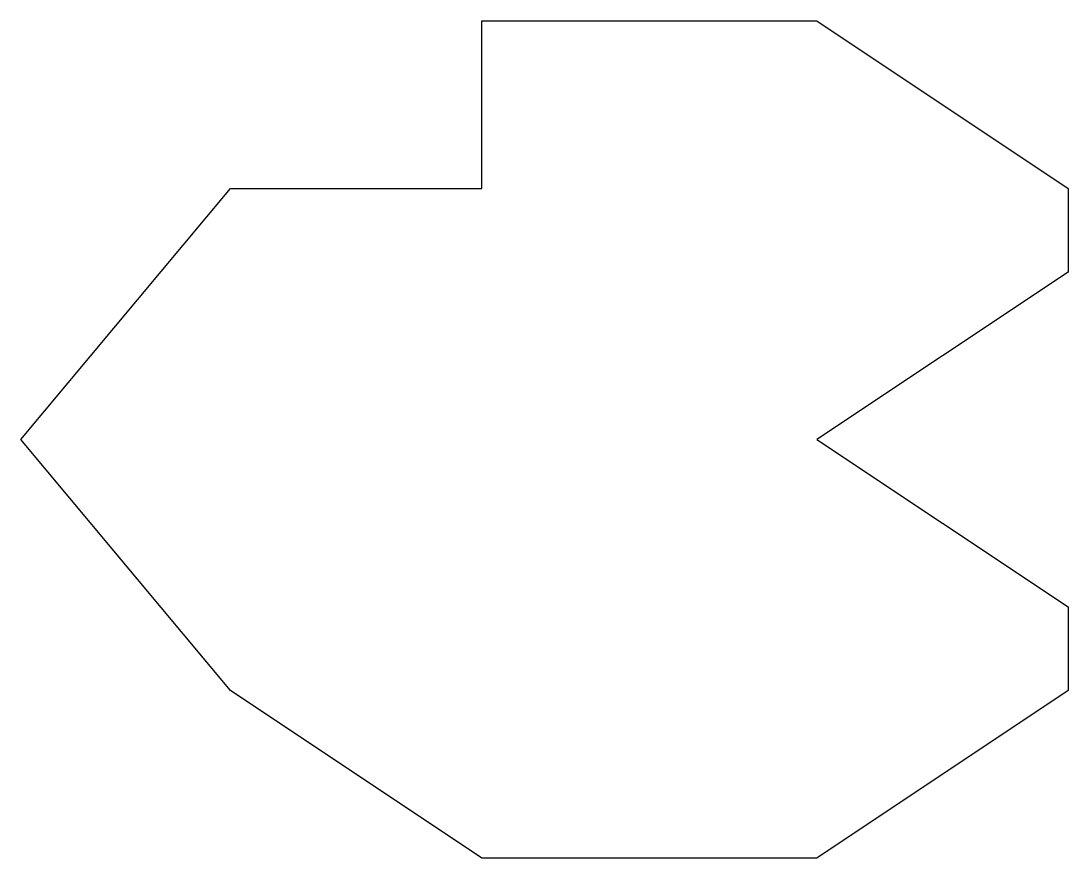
# Model space of a CAD drawing. Header units: millimetres. Extents: x 245 to 370, y 20 to 120.
import ezdxf

# ---------------------------------------------------------------- set-up
doc = ezdxf.new("R2010")
doc.units = ezdxf.units.MM

msp = doc.modelspace()

# ---------------------------------------------------------------- linework, layer by layer
for p, q in [((300, 100), (300, 120)), ((300, 120), (340, 120)), ((340, 120), (370, 100)), ((245, 70), (270, 100)), ((270, 100), (300, 100)), ((370, 100), (370, 90)), ((370, 90), (340, 70)), ((270, 40), (245, 70)), ((340, 70), (370, 50)), ((370, 50), (370, 40)), ((300, 20), (270, 40)), ((370, 40), (340, 20)), ((340, 20), (300, 20)), ((300, 20), (300, 20))]:
    msp.add_line(p, q)

doc.saveas('drawing.dxf')
